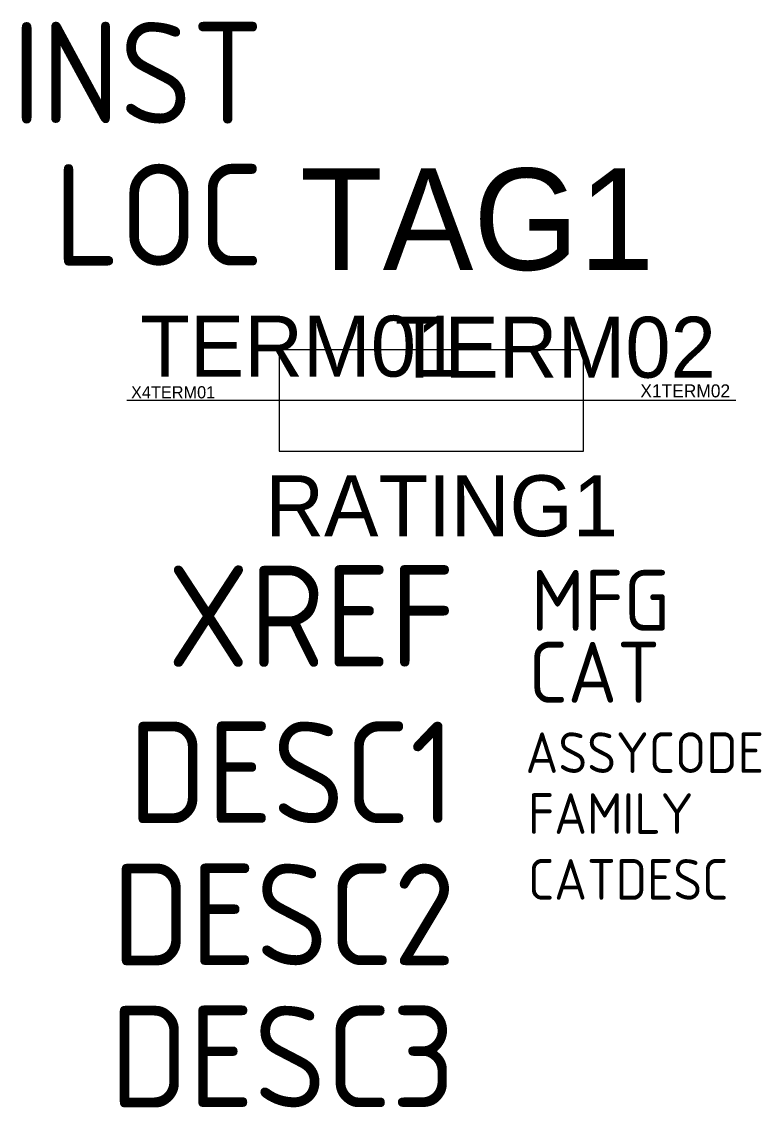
# Model space of a CAD drawing. Extents: x -6 to 12.2, y -22.1 to 4.6.
import ezdxf
from ezdxf.enums import TextEntityAlignment as Align

# ---------------------------------------------------------------- set-up
doc = ezdxf.new("R2010")
doc.units = 0
doc.header["$MEASUREMENT"] = 0
doc.styles.add('WD_IEC', font='isocp2.shx', dxfattribs={"width": 0.9, "height": 4})

msp = doc.modelspace()

# ---------------------------------------------------------------- linework, layer by layer
msp.add_line((11.575, -4.707), (-3.425, -4.707))
msp.add_lwpolyline([(7.825, -3.457), (0.325, -3.457), (0.325, -5.957), (7.825, -5.957)], close=True)

# ---------------------------------------------------------------- texts
at = {"style": 'WD_IEC', "flags": 1}
for tag, p in [('INST', (-0.06, 2.114)), ('LOC', (-0.06, -1.386)), ('XREF', (4.67, -11.269)), ('DESC1', (4.67, -15.119)), ('DESC2', (4.67, -18.619)), ('DESC3', (4.67, -22.119))]:
    msp.add_attdef(tag, text='', height=2.5, dxfattribs=at).set_placement(p, align=Align.RIGHT)
for tag, p, s, height in [('TAG1', (0.837, -1.492), 'F', 2.5), ('TERM01', (-3.1, -4.12), '1', 1.5)]:
    msp.add_attdef(tag, p, s, height=height)
msp.add_attdef('TERM02', text='2', height=1.5).set_placement((11.085, -4.147), align=Align.RIGHT)
at = {"flags": 1}
msp.add_attdef('X4TERM01', (-3.324, -4.656), '', height=0.3, dxfattribs=at)
msp.add_attdef('X1TERM02', text='', height=0.32, dxfattribs=at).set_placement((11.436, -4.631), align=Align.RIGHT)
msp.add_attdef('RATING1', text='', height=1.5).set_placement((4.33, -8.051), align=Align.CENTER)
at = {"style": 'WD_IEC', "flags": 1}
for tag, p, s, height in [('MFG', (6.531, -10.383), 'АСКО', 1.5), ('CAT', (6.47, -12.153), 'NH', 1.5), ('ASSYCODE', (6.396, -13.883), '', 1), ('FAMILY', (6.457, -15.383), 'FU_ACKO', 1), ('CATDESC', (6.457, -17.005), '', 1)]:
    msp.add_attdef(tag, p, s, height=height, dxfattribs=at)

doc.saveas('drawing.dxf')
